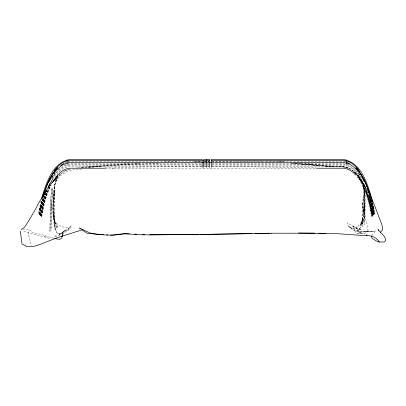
<?xml version="1.0" encoding="UTF-8"?>
<svg xmlns="http://www.w3.org/2000/svg" width="406" height="406" viewBox="0 0 406 406"><rect width="100%" height="100%" fill="white"/><g stroke="black" fill="none" stroke-linecap="round" stroke-linejoin="round"><path stroke-width="0.3" stroke-dasharray="2.03 1.52" d="M202.163 168.211L202.163 167.511M203.695 168.211L203.695 167.511M206.71 168.211L206.71 167.511M209.724 168.211L209.724 167.511M211.262 168.211L211.262 167.511M363.111 185.659L364.04 189.089L364.233 195.819L364.253 189.115L363.649 186.796M363.715 186.867L364.055 190.942L363.837 204.401L365.522 218.651L367.516 225.893L368.054 231.344L364.146 231.836L358.96 231.273L358.234 230.801C365.542 220.834 361.589 207.933 363.614 196.621C361.233 207.908 366.517 221.163 358.234 230.801L356.818 229.892L356.62 227.269L361.238 223.564L364.532 217.205L364.695 210.019L364.319 202.721L364.532 217.205L362.609 224.361L364.563 217.144L364.319 202.721M364.355 204.436L362.122 226.482C363.365 213.302 365.694 199.996 363.7 186.76M51.45 208.263L50.943 231.05L51.288 208.039L52.765 187.78L51.45 208.263L51.948 200.894M54.419 193.017C53.049 182.644 59.174 171.093 69.842 168.916M363.583 211.592L363.837 204.401M359.701 176.843C356.498 171.829 352.068 167.14 346.191 165.46L346.252 163.933M363.167 211.424L362.791 204.314L363.406 190.505L362.594 183.882M81.824 169.018L74.44 169.551L67.736 171.2L61.331 174.808L56.485 179.863L54.45 185.867L53.364 206.405L53.683 221.311L54.83 228.979L57.505 233.993C63.133 234.079 66.985 229.7 71.106 226.533C69.193 231.019 63.818 233.277 59.377 234.622L58.195 236.561M56.571 179.036L55.449 180.553L56.373 179.579L54.409 185.775L52.648 206.527L53.044 213.815L54.267 220.971L56.662 228.35L54.729 221.189L54.155 213.718L54.044 192.414L53.364 206.405L55.17 228.852L57.667 233.744L61.504 233.14L66.021 229.781L61.504 233.14M56.485 179.863C52.678 188.277 55.196 197.829 53.216 206.72C53.338 214.124 54.521 221.58 58.028 228.182L54.475 220.976L53.044 213.815L54.475 220.976M62.118 234.739L62.24 233.491L57.601 236.013L54.059 235.911L57.769 237.51M53.064 199.402L54.45 185.867M54.45 192.713L52.866 206.964L53.166 214.343L55.333 229.715C53.206 215.094 54.333 200.407 54.409 185.775M38.88 213.632L41.767 199.63M39.012 213.774L42.031 199.219M39.133 213.916L42.148 199.407M39.209 214.003L40.483 206.659M39.26 214.058L42.265 199.595M39.316 214.119L42.315 199.676M39.407 214.226L42.721 198.696M39.483 214.312L42.823 198.707M39.549 214.388L42.498 199.97M39.585 214.429L40.904 207.197L43.264 197.651M39.692 214.546L42.62 200.173M39.722 214.586L43.498 197.143M39.813 214.683L41.128 207.481L43.645 197.407M39.895 214.779L41.209 207.588L44.244 195.743M39.971 214.86L41.28 207.679L44.305 195.859M40.285 215.221L43.209 201.122L45.096 194.606M40.468 215.429L43.376 201.396L45.837 193.286M40.564 215.535L43.467 201.538M40.6 215.576L41.899 208.471L45.34 195.083M40.681 215.667L43.574 201.711L46.071 193.5M40.762 215.759L43.645 201.833L46.35 193.048M40.894 215.906L43.767 202.031L47.507 190.338M41.077 216.114L43.939 202.3L48.319 189.039M41.321 216.388C43.082 205.72 45.736 195.119 50.339 185.298M41.397 216.474C43.153 205.832 45.802 195.256 50.39 185.461M41.473 216.56C43.32 205.583 46 194.596 50.994 184.588M62.768 235.008L63.377 232.237L63.955 231.268L66.589 230.486L70.136 228.603M41.006 200.94L38.519 213.216L41.711 216.834C43.589 205.756 46.279 194.641 51.435 184.593M40.534 206.725L42.168 199.442M42.528 200.026L43.229 197.59M42.691 200.285L43.564 197.265M45.37 195.144L45.974 193.292M358.96 231.273L353.535 230.177L347.932 225.766L347.495 224.711L347.541 222.879L358.559 229.476L355.62 228.395L352.408 226.37C356.28 226.076 358.792 229.38 362.385 229.75M47.715 189.749L48.182 188.678M362.791 204.314L362.776 203.792L362.969 210.988L362.599 218.499L360.33 225.487L363.02 217.915L360.452 224.96L364.532 217.205M54.084 238.302L41.448 234.516L32.561 232.43L29.44 229.781C26.776 234.399 30.689 239.611 30.765 244.503L31.704 245.721M360.868 224.178L361.238 223.564M52.201 176.737L54.693 172.961M52.252 176.93L54.734 173.164M51.988 177.569L55.51 172.459M52.186 178.285C56.17 171.692 62.057 164.597 70.39 164.303L201.528 164.303M52.359 178.914C56.307 172.383 62.138 165.354 70.395 165.064L201.528 165.064M52.673 180.071C56.556 173.651 62.291 166.744 70.411 166.465L202.163 166.465M56.947 178.528L59.941 174.473L59.144 175.169L66.386 170.007M371.85 235.683L374.362 232.648L374.068 231.501L359.259 232.171L355.397 231.557L354.052 229.106L353.722 226.538L352.083 225.447M370.556 210.511L373.753 206.893M370.79 211.795L373.865 208.319M372.606 209.74L372.86 209.455M57.713 169.82L58.591 169.028M69.472 227.893L67.3 229.486L65.498 230.075M59.377 234.622L63.955 231.268M349.292 227.025L353.514 228.263L355.986 232.973L357.503 233.465L364.892 233.161L368.054 231.344M64.899 162.877L66.548 162.258M63.945 165.044L67.168 163.836L70.38 163.44L201.528 163.44M65.041 170.682L71.623 168.81M71.106 226.533C64.767 228.852 57.464 226.482 54.363 220.306M357.503 233.465L364.892 233.161M67.076 161.558L68.715 161.355M68.188 161.918L70.36 161.649L201.528 161.649L193.099 161.898M77.597 167.47L130.793 163.43M88.061 167.465L100.069 166.44L87.64 167.485M81.256 167.485L139.639 163.41M81.976 167.475L122.186 164.841L159.406 163.415M364.537 231.831L375.479 230.999L359.259 232.171M164.537 161.892L177.077 161.39M135.837 163.547L139.557 163.415M204.502 161.537L208.938 161.4M105.479 167.79L111.802 167.632M114.335 167.566L137.735 166.988L201.513 166.572M194.357 161.892L201.3 161.801M204.457 161.766L208.872 161.705M212.028 161.669L234.115 161.385M204.67 166.551L207.197 166.536M207.826 166.531L209.09 166.521M212.247 166.501L285.905 167.221L316.096 167.917M203.695 161.649L206.111 161.649M207.314 161.649L209.724 161.649M211.896 161.649L343.06 161.649L345.237 161.918M204.299 163.44L206.111 163.44M207.314 163.44L209.126 163.44M211.896 163.44L343.045 163.44L346.252 163.836L349.48 165.044M203.695 164.303L206.111 164.303M207.314 164.303L209.724 164.303M211.896 164.303L343.034 164.303C351.368 164.597 357.25 171.692 361.238 178.285M204.299 165.064L206.111 165.064M207.314 165.064L209.126 165.064M211.896 165.064L343.029 165.064L346.191 165.46M203.695 166.465L206.111 166.465M207.314 166.465L209.724 166.465M211.262 166.465L343.014 166.465C349.774 166.653 355.138 171.723 358.737 177.021M105.261 168.211L111.594 168.211M114.127 168.211L316.396 168.211M235.236 161.385L264.367 161.898M347.978 168.368L346.409 167.414L339.528 166.242L332.61 166.171L305.551 163.425M266.285 161.39L283.454 161.877M22.848 229.634L29.44 229.781M278.714 161.39L285.464 161.892M291.188 163.43L318.893 165.43L292.741 163.43C308.768 164.004 324.643 167.084 340.695 166.846C348.226 166.648 354.651 171.357 359.447 176.767M325.988 166.343L332.986 166.896L340.695 166.846L339.944 166.678C348.049 166.201 354.844 171.505 359.64 177.463M353.514 228.263L358.325 231.202L361.888 231.486M301.105 163.395L333.63 166.876L319.248 165.14M344.704 161.355L346.343 161.558M360.843 229.441L356.509 228.771L360.406 229.39M339.528 166.242L346.836 167.587L348.424 168.576M23.665 231.024C32.663 234.069 41.935 236.135 51.07 238.753M354.367 172.347L355.935 173.195M44.021 235.947L47.299 237.85M347.932 225.766L352.56 229.126L349.404 226.751M360.878 233.394L358.325 231.202M354.555 172.794L359.528 177.376L354.367 171.88M353.636 171.961L358.96 176.98M39.686 206.908L42.869 210.506M39.438 208.182L42.635 211.795M355.103 173.418L358.894 178.28M354.966 174.225L358.386 178.533M359.041 173.433L360.284 175.321M358.995 173.636L360.858 176.458M358.65 173.337L361.436 177.569M357.94 176.585L358.94 178.097M357.859 176.955L358.523 177.955M361.604 183.035C367.176 193.413 369.988 205.02 371.952 216.56M360.629 182.03C366.659 192.728 369.683 204.812 371.708 216.834L374.905 213.216L373.276 204.629M365.243 188.678L369.653 202.031L372.53 215.906M364.639 187.978C368.506 196.94 370.729 206.517 372.348 216.114M364.228 187.932C368.206 196.976 370.465 206.674 372.104 216.388M363.487 186.511C367.841 195.991 370.313 206.218 372.028 216.474M367.547 192.419L370.216 201.122L373.139 215.221M366.618 190.571L370.044 201.396L372.952 215.429M366.603 190.911L368.054 195.144M366.298 190.531L369.851 201.711L372.744 215.667M366.024 190.089L369.775 201.833L372.662 215.759M370.155 197.656L373.774 214.5M370.099 197.752L370.805 200.173M369.709 196.611L372.414 207.329L373.698 214.586M369.683 196.661L372.383 207.37M369.252 195.601L372.297 207.481L373.611 214.683M369.181 195.743L372.216 207.588L373.525 214.779M368.77 194.662L372.145 207.679L373.454 214.865M368.085 195.083L369.922 201.594M364.228 187.811C366.39 199.965 364.999 212.49 364.106 224.721L364.552 195.651L364.892 202.624L364.207 189.353L363.203 185.699M363.634 186.765L364.253 189.115L364.233 195.819M372.363 202.665L374.545 213.627L373.205 206.314M372.094 202.244L374.413 213.774M371.257 199.442L372.936 206.659M371.348 200.117L374.215 214.003M371.16 199.595L374.165 214.058M371.109 199.676L374.109 214.124M371.023 199.813L374.017 214.226M370.957 199.925L373.835 214.429M370.896 200.021L372.556 207.151M369.957 201.538L372.86 215.535M372.962 206.629L374.266 213.942M372.617 207.07L373.911 214.348M371.526 208.476L372.82 215.576M363.659 186.801L364.055 190.942M62.24 233.491L62.321 235.084M67.173 163.933L67.234 165.455M50.329 208.542L49.897 231.349L50.451 208.593L51.445 188.176L50.329 208.542"/><path stroke-width="0.61" d="M202.163 167.044L202.163 162.557M202.163 162.38L202.163 159.462L70.339 159.462C52.247 162.136 46.208 183.522 41.579 198.483M203.695 167.044L203.695 162.557M203.695 162.38L203.695 159.462L209.724 159.462L209.724 162.38M206.71 167.044L206.71 162.557M206.71 162.38L206.71 159.462M209.724 167.044L209.724 162.557M211.262 167.044L211.262 162.557M211.262 162.38L211.262 159.462L343.085 159.462C362.426 162.37 368.176 186.318 372.703 202.173M346.267 163.476L346.323 162.075M346.359 161.238L346.414 159.878M318.695 233.247L334.92 233.516L366.851 235.769L366.973 234.429M61.991 235.987L61.808 237.86C60.088 240.256 57.195 238.936 54.693 238.449M62.646 235.566L62.397 236.673L62.346 235.612M42.244 197.889L43.889 192.195M42.985 196.621L44.132 192.672M43.031 196.702C45.939 186.308 50.029 175.874 57.368 167.769M43.077 196.783C46.035 186.466 50.126 176.097 57.413 168.028M380.183 232.988L380.661 231.872L382.371 230.303L382.67 229.228L381.899 224.625L374.702 205.969L371.444 198.143L367.734 190.932L359.117 178.457L362.533 183.263M46.391 186.521C49.106 179.822 52.455 173.255 57.393 167.896M47.619 188.394L49.74 183.512M48.248 187.729L52.43 179.178M49.106 186.542L50.034 184.405M47.116 188.76L44.325 194.408L46.583 190.764L39.473 201.549L35.352 209.471L28.537 221.128L24.243 227.604L21.046 229.593M49.156 181.786L51.79 176.838M52.521 182.543C56.287 175.834 62.082 168.541 70.426 168.211L105.261 168.211M54.445 180.239L57.891 175.24M55.241 179.437L57.434 176.671L50.892 183.898M54.201 170.708C58.083 165.536 63.534 160.614 70.35 160.451L202.163 160.451M54.607 172.565C58.393 167.516 63.717 162.715 70.37 162.557L343.05 162.557C349.703 162.715 355.027 167.516 358.818 172.565M60.601 165.572L63.823 163.537M103.52 234.693L96.115 234.226L91.279 233.501L82.799 229.649L58.231 237.378L36.261 245.848L32.328 246.538L26.72 246.538L22.025 243.904L20.3 231.131M110.625 235.196L123.302 233.719L143.181 234.856L197.037 234.521L271.386 233.247M366.851 235.769C371.866 235.069 376.743 237.891 379.402 242.052L384.553 241.925L385.7 240.342L385.558 238.875L384.122 236.236L377.976 229.583L378.712 230.506M251.887 233.658L200.112 234.455M254.998 233.587L269.305 233.247M271.152 233.232L314.954 233.186M198.864 234.465L149.697 234.861M203.695 160.451L209.724 160.451M211.262 160.451L343.075 160.451C349.891 160.614 355.336 165.536 359.224 170.708M112.229 168.211L113.492 168.211M316.396 168.211L342.994 168.211C347.678 168.297 351.794 170.962 354.966 174.225M298.522 233.029L325.612 233.389M129.347 233.841L125.87 233.719L113.594 235.196L104.682 234.962L91.279 233.501L87.584 233.501L82.022 229.943M134.736 234.069L136.604 234.171M142.217 234.465L144.709 234.597M106.605 234.886L107.839 234.962M379.402 242.052L376.057 240.865L371.962 238.2L371.49 236.114M346.313 162.304L349.602 163.537M82.799 229.649L79.495 228.045L80.505 228.806M356.052 167.769C363.502 176.011 367.613 186.638 370.602 197.184M356.032 167.896C363.177 175.859 367.379 186.019 370.181 196.22M356.011 168.028C362.421 175.037 366.227 183.943 369.206 192.85M362.751 182.715L359.203 177.32L360.452 179.513M361.634 176.838L364.263 181.786M360.995 179.178L364.938 187.191M363.685 183.512L365.806 188.394M363.385 184.405L363.852 185.471M369.531 192.195L371.51 199.026M67.01 159.878L67.066 161.238M67.097 162.075L67.152 163.476"/></g></svg>
